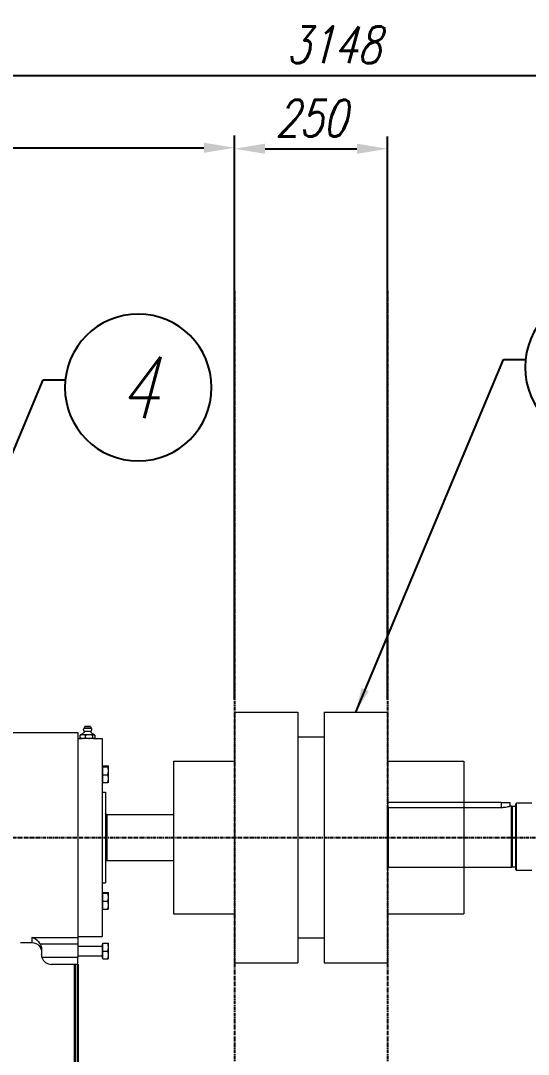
# Model space of a CAD drawing. Header units: millimetres. Extents: x -2122 to 22797, y 3569 to 89276.
# Drawn here: x 9853 to 10683, y 17337 to 19026 of the extents above; entities that cross this region are included whole.
import ezdxf
from ezdxf.enums import TextEntityAlignment as Align

# ---------------------------------------------------------------- set-up
doc = ezdxf.new("R2010")
doc.units = ezdxf.units.MM
doc.header["$LTSCALE"] = 20
doc.linetypes.add('CENTER', pattern=[2, 1.25, -0.25, 0.25, -0.25])
doc.layers.add('IA-DIBUJO', color=3, linetype='Continuous', lineweight=30)
doc.layers.add('IA-TRAZ', color=8, linetype='Continuous', lineweight=5)
for name, color, linetype in [('IA-DIM', 7, 'Continuous'), ('IA-EJES', 4, 'CENTER'), ('IA-TEXT', 2, 'Continuous')]:
    doc.layers.add(name, color=color, linetype=linetype)
doc.styles.add('ING-AMB', font='romans.shx', dxfattribs={"width": 0.75, "oblique": 15})
doc.styles.add('SALVADOR', font='romans.shx', dxfattribs={"width": 0.75, "oblique": 15})
doc.dimstyles.new('ING-AMB 16', dxfattribs={"dimscale": 16, "dimtxt": 3, "dimasz": 2.5, "dimexe": 1, "dimexo": 1, "dimgap": 1, "dimtad": 1, "dimdec": 0, "dimzin": 0, "dimdsep": 46, "dimtxsty": 'ING-AMB', "dimcen": 0.1, "dimclrd": 7, "dimclre": 7, "dimclrt": 2, "dimadec": 0, "dimazin": 0, "dimtfac": 1, "dimtdec": 0, "dimtmove": 0, "dimatfit": 0, "dimfxl": 1.25, "dimtfill": 1, "dimtolj": 1, "dimtzin": 0, "dimarcsym": 1})
doc.dimstyles.new('ING-AMB 20', dxfattribs={"dimscale": 20, "dimtxt": 3, "dimasz": 2.5, "dimexe": 1, "dimexo": 1, "dimgap": 1, "dimtad": 1, "dimdec": 0, "dimzin": 0, "dimdsep": 46, "dimtxsty": 'ING-AMB', "dimcen": 0.1, "dimclrd": 7, "dimclre": 7, "dimclrt": 2, "dimadec": 0, "dimazin": 0, "dimtfac": 1, "dimtdec": 0, "dimtmove": 0, "dimatfit": 0, "dimfxl": 1.25, "dimtolj": 1, "dimtzin": 0, "dimarcsym": 1})

# ---------------------------------------------------------------- blocks, each defined once
blk = doc.blocks.new('*D144')
at = {"layer": 'Defpoints', "color": 0, "transparency": 16777216}
for p in [(10453, 18817), (10203, 17896.3), (10453, 17896.3)]:
    blk.add_point(p, dxfattribs=at)
at = {"layer": 'IA-DIM', "color": 7, "lineweight": -2, "transparency": 16777216}
for p, q in [((10203, 17916.3), (10203, 18837)), ((10453, 17916.3), (10453, 18837)), ((10253, 18817), (10403, 18817))]:
    blk.add_line(p, q, dxfattribs=at)
at = {"layer": 'IA-DIM', "color": 7, "transparency": 16777216}
for points in [[(10253, 18825.4), (10253, 18808.7), (10203, 18817)], [(10403, 18825.4), (10403, 18808.7), (10453, 18817)]]:
    blk.add_solid(points, dxfattribs=at)
at = {"layer": 'IA-DIM', "color": 2, "transparency": 16777216, "insert": (10328, 18867), "char_height": 60, "attachment_point": 5, "style": 'ING-AMB'}
blk.add_mtext('\\A1;250', dxfattribs=at)
blk = doc.blocks.new('*D145')
at = {"layer": 'Defpoints', "color": 0, "transparency": 16777216}
for p in [(10203, 18818.6), (9131, 18584.8), (10203, 17896.3)]:
    blk.add_point(p, dxfattribs=at)
at = {"layer": 'IA-DIM', "color": 7, "lineweight": -2, "transparency": 16777216}
for p, q in [((9131, 18604.8), (9131, 18838.6)), ((10203, 17916.3), (10203, 18838.6)), ((9181, 18818.6), (10153, 18818.6))]:
    blk.add_line(p, q, dxfattribs=at)
at = {"layer": 'IA-DIM', "color": 7, "transparency": 16777216}
for points in [[(9181, 18826.9), (9181, 18810.3), (9131, 18818.6)], [(10153, 18826.9), (10153, 18810.3), (10203, 18818.6)]]:
    blk.add_solid(points, dxfattribs=at)
at = {"layer": 'IA-DIM', "color": 2, "transparency": 16777216, "insert": (9667, 18868.6), "char_height": 60, "attachment_point": 5, "style": 'ING-AMB'}
blk.add_mtext('\\A1;1072', dxfattribs=at)
blk = doc.blocks.new('*D148')
at = {"layer": 'Defpoints', "color": 0, "transparency": 16777216}
for p in [(11939, 18937), (8791, 17983.4), (11939, 17945)]:
    blk.add_point(p, dxfattribs=at)
at = {"layer": 'IA-DIM', "color": 7, "lineweight": -2, "transparency": 16777216}
for p, q in [((8791, 18003.4), (8791, 18957)), ((11939, 17965), (11939, 18957)), ((8841, 18937), (11889, 18937))]:
    blk.add_line(p, q, dxfattribs=at)
at = {"layer": 'IA-DIM', "color": 7, "transparency": 16777216}
for points in [[(8841, 18945.3), (8841, 18928.6), (8791, 18937)], [(11889, 18945.3), (11889, 18928.6), (11939, 18937)]]:
    blk.add_solid(points, dxfattribs=at)
at = {"layer": 'IA-DIM', "color": 2, "transparency": 16777216, "insert": (10365, 18987), "char_height": 60, "attachment_point": 5, "style": 'ING-AMB'}
blk.add_mtext('\\A1;3148', dxfattribs=at)
blk = doc.blocks.new('A$C3179e9da')
at = {"color": 0, "linetype": 'Continuous', "lineweight": 0}
for p, q in [((-1277.1, -31576.1), (-1276.1, -31575.1)), ((-1277.1, -31576.1), (-1277.1, -31684)), ((-1250.6, -31575.1), (-1276.1, -31575.1)), ((-1276.1, -31575.1), (-1276.1, -31685)), ((-1487.1, -31582.1), (-1485.1, -31580.1)), ((-1487.1, -31582.1), (-1487.1, -31676)), ((-1284.1, -31580.1), (-1485.1, -31580.1)), ((-1485.1, -31580.1), (-1485.1, -31678.1)), ((-1282.2, -31580.6), (-1284.1, -31580.1)), ((-1284.1, -31580.1), (-1284.1, -31680.1)), ((-1277.1, -31580.6), (-1282.2, -31580.6)), ((-1282.2, -31580.6), (-1282.2, -31679.6)), ((-1487.1, -31686.1), (-1487.1, -31676)), ((-1485.1, -31678.1), (-1301.1, -31678.1)), ((-1301.1, -31686.1), (-1301.1, -31678.1)), ((-1301.1, -31686.1), (-1487.1, -31686.1)), ((-1301.1, -31686.1), (-1287.1, -31686.1)), ((-1284.1, -31680.1), (-1287.1, -31680.1)), ((-1287.1, -31686.1), (-1287.1, -31680.1)), ((-1282.2, -31679.6), (-1284.1, -31680.1)), ((-1277.1, -31679.6), (-1282.2, -31679.6)), ((-1277.1, -31684), (-1276.1, -31685)), ((-1250.6, -31685), (-1276.1, -31685))]:
    blk.add_line(p, q, dxfattribs=at)
blk.add_rational_spline([(-1487.1, -31676), (-1486.1, -31677), (-1485.1, -31678.1)], [1.00845121233, 1.01661897696, 1.02438809025], degree=2, dxfattribs=at)
blk.add_open_spline([(-1301.1, -31678.1), (-1300.2, -31678.1), (-1299.3, -31678.1), (-1297.4, -31678.2), (-1296.5, -31678.3), (-1294, -31678.5), (-1292.4, -31678.8), (-1289.9, -31679.3), (-1288.8, -31679.6), (-1287.8, -31679.9), (-1287.5, -31679.9), (-1287.1, -31680), (-1287.1, -31680.1), (-1287.1, -31680.1)], degree=3, knots=[-4.243466, -4.243466, -4.243466, -4.243466, -3.97822, -3.97822, -3.712974, -3.712974, -3.182481, -3.182481, -2.652107, -2.652107, -2.38692, -2.38692, -2.121733, -2.121733, -2.121733, -2.121733], dxfattribs=at)
blk = doc.blocks.new('EJE')
blk.add_circle((0, 6), 6)
at = {"style": 'SALVADOR', "oblique": 15, "width": 0.75}
blk.add_attdef('N', text='', height=5, dxfattribs=at).set_placement((0, 6), align=Align.MIDDLE)

msp = doc.modelspace()

# ---------------------------------------------------------------- linework, layer by layer
at = {"layer": 'IA-DIBUJO', "color": 3, "linetype": 'Continuous', "lineweight": 0, "extrusion": (2.06626e-48, 1, -1.83697e-16)}
for p, q in [((10203, 17896.3), (10203, 17515.9)), ((10203, 17896.3), (10306.5, 17896.3)), ((10306.5, 17896.3), (10306.5, 17515.9)), ((10349.4, 17896.3), (10349.4, 17515.9)), ((10349.4, 17896.3), (10453, 17896.3)), ((10453, 17896.3), (10453, 17515.9)), ((9558.6, 17863.1), (9946.8, 17863.1)), ((9946.8, 17863.1), (9946.8, 17527.7)), ((9951.7, 17859.2), (9951.3, 17858.9)), ((9958, 17872.4), (9956.3, 17869.2)), ((9967.2, 17872.4), (9968.9, 17869.2)), ((9973.5, 17859.2), (9973.9, 17858.9)), ((9946.8, 17853.3), (9952.7, 17853.3)), ((9950.4, 17854.2), (9950.4, 17858.2)), ((9951.7, 17853.3), (9951.3, 17853.5)), ((9959, 17854.2), (9959, 17858.2)), ((9971.2, 17854.2), (9971.2, 17858.2)), ((9972.5, 17853.3), (9986.3, 17853.3)), ((9973.5, 17853.3), (9973.9, 17853.5)), ((9974.8, 17854.2), (9974.8, 17858.2)), ((9986.3, 17853.3), (9986.3, 17529.3)), ((10306.5, 17855.5), (10349.4, 17855.5)), ((9987.5, 17808.3), (9995.6, 17808.3)), ((9987.5, 17806.7), (9987.5, 17808.3)), ((9996.8, 17806.7), (9996.8, 17808.3)), ((10103, 17816.2), (10103, 17584.4)), ((10103, 17816.2), (10203, 17816.2)), ((10453, 17816.2), (10578, 17816.2)), ((10578, 17816.2), (10578, 17566.4)), ((9986.3, 17806.9), (9987.5, 17806.9)), ((9986.3, 17805.4), (9987.5, 17805.4)), ((9987.5, 17793.9), (9987.5, 17806.7)), ((9987.5, 17806.7), (9995.6, 17806.7)), ((9987.5, 17781), (9987.5, 17793.9)), ((9987.5, 17793.9), (9995.6, 17793.9)), ((9996.8, 17800.3), (9996.8, 17806.7)), ((9996.8, 17787.5), (9996.8, 17800.3)), ((9986.3, 17782.4), (9987.5, 17782.4)), ((9987.5, 17781), (9995.6, 17781)), ((9996.8, 17781), (9996.8, 17787.5)), ((9986.3, 17765.4), (9992.2, 17765.4)), ((9992.2, 17765.4), (9992.2, 17617.2)), ((9994.2, 17728.8), (9994.2, 17691.3)), ((9994.2, 17728.8), (10103, 17728.8)), ((9994.2, 17691.3), (9994.2, 17653.8)), ((9994.2, 17653.8), (10103, 17653.8)), ((9986.3, 17617.2), (9992.2, 17617.2)), ((9986.3, 17600.2), (9987.5, 17600.2)), ((9986.3, 17598.6), (9987.5, 17598.6)), ((9987.5, 17601.5), (9995.6, 17601.5)), ((9987.5, 17600), (9987.5, 17601.5)), ((9987.5, 17587.2), (9987.5, 17600)), ((9987.5, 17600), (9995.6, 17600)), ((9996.8, 17600), (9996.8, 17601.5)), ((9996.8, 17593.6), (9996.8, 17600)), ((9996.8, 17580.7), (9996.8, 17593.6)), ((9986.3, 17575.7), (9987.5, 17575.7)), ((9987.5, 17574.3), (9987.5, 17587.2)), ((9987.5, 17587.2), (9995.6, 17587.2)), ((9987.5, 17574.3), (9995.6, 17574.3)), ((9996.8, 17574.3), (9996.8, 17580.7)), ((10103, 17584.4), (10103, 17566.4)), ((10103, 17566.4), (10203, 17566.4)), ((10453, 17566.4), (10578, 17566.4)), ((9871.7, 17527.7), (9946.8, 17527.7)), ((9871.7, 17527.7), (9871.7, 17519.4)), ((9946.8, 17529.3), (9986.3, 17529.3)), ((9946.8, 17527.7), (9946.8, 17516.8)), ((10306.5, 17527), (10349.4, 17527)), ((9853.2, 17519.4), (9871.7, 17519.4)), ((9946.8, 17516.8), (9885.3, 17516.8)), ((9887.5, 17507.9), (9887.5, 17499.7)), ((9946.8, 17516.8), (9946.8, 17495.6)), ((9946.8, 17513.5), (9986.3, 17513.5)), ((9986.3, 17517.1), (9986.3, 17494.1)), ((9986.3, 17517.1), (9987.5, 17517.1)), ((9987.5, 17505.6), (9987.5, 17518.4)), ((9987.5, 17518.4), (9995.6, 17518.4)), ((9987.5, 17492.8), (9987.5, 17505.6)), ((9987.5, 17505.6), (9995.6, 17505.6)), ((9996.8, 17512), (9996.8, 17518.4)), ((9996.8, 17499.2), (9996.8, 17512)), ((10203, 17515.9), (10203, 17486.3)), ((10306.5, 17515.9), (10306.5, 17486.3)), ((10349.4, 17515.9), (10349.4, 17486.3)), ((10453, 17515.9), (10453, 17486.3)), ((9888.1, 17495.6), (9946.8, 17495.6)), ((9946.8, 17497.7), (9986.3, 17497.7)), ((9946.8, 17483.9), (9946.8, 17495.6)), ((9986.3, 17494.1), (9987.5, 17494.1)), ((9987.5, 17492.8), (9995.6, 17492.8)), ((9996.8, 17492.8), (9996.8, 17499.2)), ((9946.8, 17483.9), (9903.3, 17483.9)), ((10203, 17486.3), (10306.5, 17486.3)), ((10349.4, 17486.3), (10453, 17486.3))]:
    msp.add_line(p, q, dxfattribs=at)
at = {"layer": 'IA-DIBUJO'}
for p, q in [((9941.8, 17483.9), (9941.8, 17066.3)), ((9946.8, 17483.9), (9946.8, 17061.3))]:
    msp.add_line(p, q, dxfattribs=at)
at = {"layer": 'IA-DIBUJO', "color": 3, "linetype": 'Continuous', "lineweight": 0, "extrusion": (1.12482e-32, -1.83697e-16, -1)}
for centre, radius, start, end in [((-9962.6, 17868), 6.42, 324.6254, 10.6387), ((-9962.6, 17868), 6.42, 169.3613, 215.3746), ((-9994.2, 17730.8), 2, 270, 0), ((-9994.2, 17651.8), 2, 0, 90), ((-9871.7, 17503.6), 15.8, 90, 180), ((-9903.3, 17499.7), 15.8, 345.0686, 360)]:
    msp.add_arc(centre, radius, start, end, dxfattribs=at)
at = {"layer": 'IA-DIBUJO', "color": 3, "linetype": 'Continuous', "lineweight": 0}
msp.add_arc((9903.3, 17499.7), 15.8, 194.9314, 270, dxfattribs=at)
for centre, major_axis, start_param, end_param in [((9962.6, 17859.2), (-10.9, 0), -0.756386, -0.000034), ((9962.6, 17859.2), (-10.9, 0), -1.803584, -0.756386), ((9962.6, 17869.2), (-6.31, 0), -2.327313, -0.000134), ((9962.6, 17864.3), (5.23, 0), 0.000011, 3.141606), ((9962.6, 17859.2), (10.9, 0), 0.290812, 1.338009), ((9962.6, 17869.2), (6.31, 0), 0.000004, 0.81441), ((9962.6, 17859.2), (10.9, 0), 0.000034, 0.290811), ((9962.6, 17853.3), (-10.9, 0), -0.756386, 0), ((9962.6, 17853.3), (9.88, 0), 0.000159, 3.141434), ((9962.6, 17853.3), (-10.9, 0), -1.803584, -0.756386), ((9962.6, 17853.3), (10.9, 0), 0.290812, 1.338009), ((9962.6, 17853.3), (10.9, 0), 0, 0.290811)]:
    msp.add_ellipse(centre, major_axis=major_axis, ratio=0.000019, start_param=start_param, end_param=end_param, dxfattribs=at)
at = {"layer": 'IA-DIBUJO', "color": 3, "linetype": 'Continuous', "lineweight": 0, "extrusion": (1.12482e-32, -1.83697e-16, -1)}
msp.add_ellipse((9962.6, 17872.4), major_axis=(-4.56, 0), ratio=0.000019, start_param=0.00001, end_param=3.141582, dxfattribs=at)
at = {"layer": 'IA-DIBUJO', "color": 3, "linetype": 'Continuous', "lineweight": 0}
for points, weights in [([(9954.7, 17859.2), (9952.7, 17859.2), (9950.4, 17858.2)], [1, 1.0379548493, 1]), ([(9950.4, 17858.2), (9950.9, 17858.7), (9951.3, 17858.9)], [1, 1.0175603822, 1.01887161423]), ([(9959, 17858.2), (9956.7, 17859.2), (9954.7, 17859.2)], [1, 1.0379548493, 1]), ([(9965.1, 17859.2), (9962.3, 17859.2), (9959, 17858.2)], [1, 1.0379548493, 1]), ([(9971.2, 17858.2), (9967.9, 17859.2), (9965.1, 17859.2)], [1, 1.0379548493, 1]), ([(9973, 17859.2), (9972.2, 17859.2), (9971.2, 17858.2)], [1, 1.0379548493, 1]), ([(9974.8, 17858.2), (9973.8, 17859.2), (9973, 17859.2)], [1, 1.0379548493, 1]), ([(9951.3, 17853.5), (9950.9, 17853.8), (9950.4, 17854.2)], [1.01887233976, 1.01756524879, 1]), ([(9950.4, 17854.2), (9952.7, 17853.3), (9954.7, 17853.3)], [1, 1.0379548493, 1]), ([(9954.7, 17853.3), (9956.7, 17853.3), (9959, 17854.2)], [1, 1.0379548493, 1]), ([(9959, 17854.2), (9962.3, 17853.3), (9965.1, 17853.3)], [1, 1.0379548493, 1]), ([(9965.1, 17853.3), (9967.9, 17853.3), (9971.2, 17854.2)], [1, 1.0379548493, 1]), ([(9971.2, 17854.2), (9972.2, 17853.3), (9973, 17853.3)], [1, 1.0379548493, 1]), ([(9973, 17853.3), (9973.8, 17853.3), (9974.8, 17854.2)], [1, 1.0379548493, 1]), ([(9995.6, 17808.3), (9996.8, 17808.3), (9996.8, 17808.3)], [1, 1.0379548493, 1]), ([(9996.1, 17806.7), (9995.9, 17807.5), (9995.6, 17808.3)], [1.0131518808, 1.00846296701, 1]), ([(9996.8, 17800.3), (9996.8, 17803.3), (9995.6, 17806.7)], [1, 1.0379548493, 1]), ([(9995.6, 17806.7), (9996.8, 17806.7), (9996.8, 17806.7)], [1, 1.0379548493, 1]), ([(9995.6, 17793.9), (9996.8, 17797.3), (9996.8, 17800.3)], [1, 1.0379548493, 1]), ([(9996.8, 17787.5), (9996.8, 17790.4), (9995.6, 17793.9)], [1, 1.0379548493, 1]), ([(9995.6, 17781), (9996.8, 17784.5), (9996.8, 17787.5)], [1, 1.0379548493, 1]), ([(9996.8, 17781), (9996.8, 17781), (9995.6, 17781)], [1, 1.0379548493, 1]), ([(9995.6, 17601.5), (9996.8, 17601.5), (9996.8, 17601.5)], [1, 1.0379548493, 1]), ([(9996.1, 17600), (9995.9, 17600.7), (9995.6, 17601.5)], [1.0131518808, 1.00846296701, 1]), ([(9996.8, 17593.6), (9996.8, 17596.6), (9995.6, 17600)], [1, 1.0379548493, 1]), ([(9995.6, 17600), (9996.8, 17600), (9996.8, 17600)], [1, 1.0379548493, 1]), ([(9995.6, 17587.2), (9996.8, 17590.6), (9996.8, 17593.6)], [1, 1.0379548493, 1]), ([(9996.8, 17580.7), (9996.8, 17583.7), (9995.6, 17587.2)], [1, 1.0379548493, 1]), ([(9995.6, 17574.3), (9996.8, 17577.8), (9996.8, 17580.7)], [1, 1.0379548493, 1]), ([(9996.8, 17574.3), (9996.8, 17574.3), (9995.6, 17574.3)], [1, 1.0379548493, 1]), ([(9996.8, 17512), (9996.8, 17515), (9995.6, 17518.4)], [1, 1.0379548493, 1]), ([(9995.6, 17518.4), (9996.8, 17518.4), (9996.8, 17518.4)], [1, 1.0379548493, 1]), ([(9995.6, 17505.6), (9996.8, 17509), (9996.8, 17512)], [1, 1.0379548493, 1]), ([(9996.8, 17499.2), (9996.8, 17502.2), (9995.6, 17505.6)], [1, 1.0379548493, 1]), ([(9995.6, 17492.8), (9996.8, 17496.2), (9996.8, 17499.2)], [1, 1.0379548493, 1]), ([(9996.8, 17492.8), (9996.8, 17492.8), (9995.6, 17492.8)], [1, 1.0379548493, 1])]:
    msp.add_rational_spline(points, weights, degree=2, dxfattribs=at)
for points, knots in [([(9957.4, 17864.3), (9956.9, 17863.4), (9956.2, 17862.5), (9954.8, 17861.1), (9954, 17860.4), (9952.7, 17859.6), (9952.2, 17859.4), (9951.7, 17859.2)], [0, 0, 0, 0, 3.099377, 3.099377, 6.180613, 6.180613, 7.702334, 7.702334, 7.702334, 7.702334]), ([(9967.2, 17872.4), (9967.1, 17872.5), (9967.1, 17872.5), (9967.1, 17872.5), (9967, 17872.6), (9966.9, 17872.6), (9966.9, 17872.6), (9966.8, 17872.6), (9966.8, 17872.6), (9966.8, 17872.6), (9966.8, 17872.6), (9966.8, 17872.6), (9966.8, 17872.6), (9966.8, 17872.6), (9966.8, 17872.6), (9966.8, 17872.6), (9966.8, 17872.6), (9966.8, 17872.6), (9966.8, 17872.6), (9966.8, 17872.6), (9966.8, 17872.6), (9966.8, 17872.6), (9966.8, 17872.6), (9966.8, 17872.6), (9966.8, 17872.6), (9966.8, 17872.6), (9966.8, 17872.6), (9966.6, 17872.6), (9966.5, 17872.6), (9966, 17872.6), (9965.8, 17872.6), (9965.1, 17872.6), (9964.7, 17872.6), (9963.9, 17872.6), (9963.4, 17872.6), (9962.5, 17872.6), (9962.1, 17872.6), (9961.2, 17872.6), (9960.8, 17872.6), (9960, 17872.6), (9959.7, 17872.6), (9959.1, 17872.6), (9958.9, 17872.6), (9958.5, 17872.6), (9958.4, 17872.6), (9958.4, 17872.6), (9958.4, 17872.6), (9958.4, 17872.6), (9958.4, 17872.6), (9958.4, 17872.6), (9958.4, 17872.6), (9958.4, 17872.6), (9958.4, 17872.6), (9958.4, 17872.6), (9958.4, 17872.6), (9958.4, 17872.6), (9958.4, 17872.6), (9958.4, 17872.6), (9958.4, 17872.6), (9958.4, 17872.6), (9958.4, 17872.6), (9958.4, 17872.6), (9958.4, 17872.6), (9958.4, 17872.6), (9958.4, 17872.6), (9958.3, 17872.6), (9958.3, 17872.6), (9958.3, 17872.6), (9958.2, 17872.6), (9958.2, 17872.5), (9958.1, 17872.5), (9958.1, 17872.5), (9958.1, 17872.4), (9958, 17872.4)], [0, 0, 0, 0, 0.128121, 0.128121, 0.253928, 0.253928, 0.379818, 0.379818, 0.410781, 0.410781, 0.414562, 0.414562, 0.417759, 0.417759, 0.420979, 0.420979, 0.427416, 0.427416, 0.433999, 0.433999, 0.453735, 0.453735, 0.51291, 0.51291, 0.690463, 0.690463, 1.22409, 1.22409, 2.589474, 2.589474, 3.930002, 3.930002, 5.271252, 5.271252, 6.612462, 6.612462, 7.95367, 7.95367, 9.294878, 9.294878, 10.636087, 10.636087, 11.977301, 11.977301, 13.318533, 13.318533, 13.462547, 13.462547, 13.528974, 13.528974, 13.553883, 13.553883, 13.572589, 13.572589, 13.575866, 13.575866, 13.579123, 13.579123, 13.582345, 13.582345, 13.5888, 13.5888, 13.59513, 13.59513, 13.614113, 13.614113, 13.671158, 13.671158, 13.796412, 13.796412, 13.922309, 13.922309, 13.998393, 13.998393, 13.998393, 13.998393]), ([(9973.5, 17859.2), (9972.5, 17859.6), (9971.6, 17860.1), (9970, 17861.4), (9969.3, 17862.2), (9968.4, 17863.4), (9968.1, 17863.8), (9967.8, 17864.3)], [0, 0, 0, 0, 3.099377, 3.099377, 6.180613, 6.180613, 7.702334, 7.702334, 7.702334, 7.702334]), ([(9972.5, 17853.3), (9972.5, 17853.3), (9972.2, 17853.3), (9971.2, 17853.2), (9970.5, 17853.2), (9968.7, 17853.1), (9967.6, 17853), (9965.2, 17853), (9963.8, 17853), (9962.6, 17853), (9961.4, 17853), (9960, 17853), (9957.6, 17853), (9956.5, 17853.1), (9954.7, 17853.2), (9954, 17853.2), (9953, 17853.3), (9952.7, 17853.3), (9952.7, 17853.3)], [4.466143, 4.466143, 4.466143, 4.466143, 4.837982, 4.837982, 5.210135, 5.210135, 5.582287, 5.582287, 5.95444, 5.95444, 5.95444, 6.326592, 6.326592, 6.698745, 6.698745, 7.070897, 7.070897, 7.442736, 7.442736, 7.442736, 7.442736]), ([(9885.3, 17516.8), (9885.2, 17517), (9885, 17517.3), (9883.6, 17519.7), (9882, 17521.5), (9877.6, 17525.3), (9874.7, 17526.8), (9871.8, 17527.7), (9871.7, 17527.7), (9871.7, 17527.7)], [2.0103093, 2.0103093, 2.0103093, 2.0103093, 2.0617888, 2.0617888, 2.4409574, 2.4409574, 2.9480684, 2.9480684, 2.9494962, 2.9494962, 2.9494962, 2.9494962]), ([(9885.3, 17516.8), (9885.7, 17516.1), (9886, 17515.5), (9886.6, 17513.8), (9887, 17512.6), (9887.4, 17510.2), (9887.5, 17509), (9887.5, 17507.9)], [-1.7077348, -1.7077348, -1.7077348, -1.7077348, -1.6012889, -1.6012889, -1.4274953, -1.4274953, -1.2537017, -1.2537017, -1.2537017, -1.2537017])]:
    msp.add_open_spline(points, degree=3, knots=knots, dxfattribs=at)
at = {"layer": 'IA-EJES', "ltscale": 0.25}
for p, q in [((10203, 18584.8), (10203, 16807.1)), ((10453, 18584.8), (10453, 16807.1)), ((8398.8, 17691.3), (12018.8, 17691.3))]:
    msp.add_line(p, q, dxfattribs=at)

# ---------------------------------------------------------------- block references
at = {"layer": 'IA-TEXT'}
ref = msp.add_blockref('EJE', (10798.1, 18339.8, 1283.4), dxfattribs=dict(at, xscale=-20, yscale=20, zscale=20))
ref.add_attrib('N', '5', dxfattribs={"layer": '0', "height": 100, "style": 'SALVADOR', "oblique": 15, "width": 0.75}).set_placement((10798.1, 18459.8, 1283.4), align=Align.MIDDLE)
ref = msp.add_blockref('EJE', (10045.5, 18306.7, 1283.4), dxfattribs=dict(at, xscale=-20, yscale=20, zscale=20))
ref.add_attrib('N', '4', dxfattribs={"layer": '0', "height": 100, "style": 'SALVADOR', "oblique": 15, "width": 0.75}).set_placement((10045.5, 18426.7, 1283.4), align=Align.MIDDLE)
at = {"layer": 'IA-TRAZ', "xscale": -1, "rotation": 180}
msp.add_blockref('A$C3179e9da', (11940, -13937.7), dxfattribs=at)

# ---------------------------------------------------------------- dimensions: what is measured, and where the dimension line sits
at = {"layer": 'IA-DIM'}
for base, p1, p2, picture, middle in [((11939, 18937), (8791, 17983.4), (11939, 17945), '*D148', (10365, 18987)), ((10203, 18818.6), (9131, 18584.8), (10203, 17896.3), '*D145', (9667, 18868.6)), ((10453, 18817), (10203, 17896.3), (10453, 17896.3), '*D144', (10328, 18867))]:
    dim = msp.add_linear_dim(base=base, p1=p1, p2=p2, dimstyle='ING-AMB 20', override={"dimpost": '\\X'}, dxfattribs=at)
    dim.commit()
    dim.dimension.update_dxf_attribs({"geometry": picture, "text_midpoint": middle})

# ---------------------------------------------------------------- leaders
at = {"layer": 'IA-TEXT'}
for points in [[(10401.2, 17896.3, 1283.4), (10642.6, 18472.4, 1283.4), (10678.7, 18472.4, 1283.4)], [(9648.6, 17863.1, 1283.4), (9890, 18439.3, 1283.4), (9926.2, 18439.3, 1283.4)]]:
    msp.add_leader(points, dimstyle='ING-AMB 16', override={"dimgap": 1, "dimtad": 0}, dxfattribs=at)

doc.saveas('drawing.dxf')
